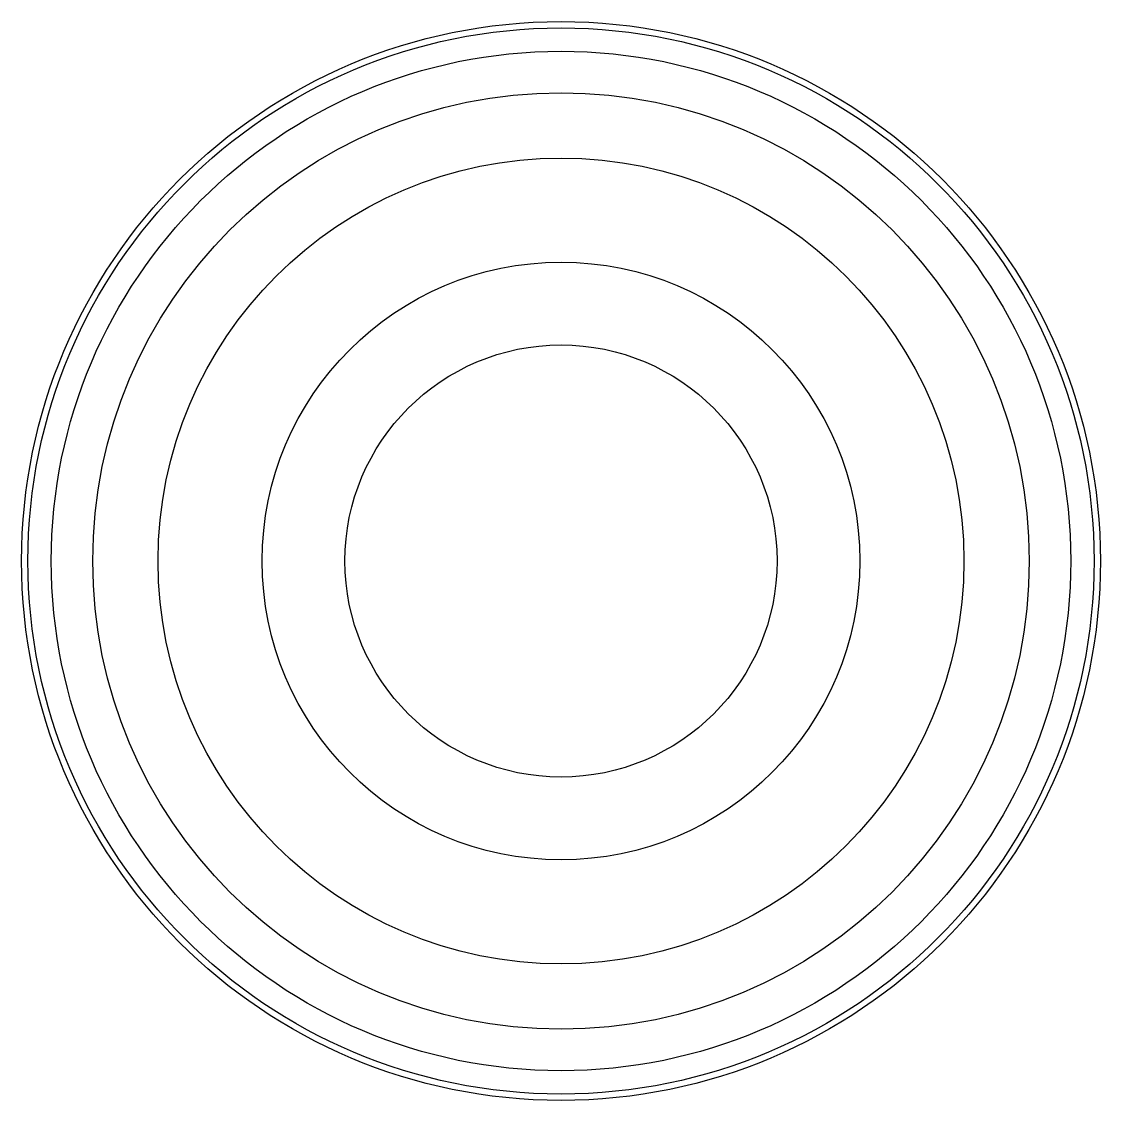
# Model space of a CAD drawing. Extents: x 441.8 to 501.6, y 158.1 to 218.
import ezdxf

# ---------------------------------------------------------------- set-up
doc = ezdxf.new("R2010")
doc.units = 13

msp = doc.modelspace()

# ---------------------------------------------------------------- linework, layer by layer
for centre, radius in [((471.712, 188.035, 8), 29.933), ((471.712, 188.035, 3), 29.933), ((471.712, 188.035), 29.933), ((471.712, 188.035, 10), 29.58), ((471.712, 188.035, 15), 28.284), ((471.712, 188.035, 20), 25.981), ((471.712, 188.035, 25), 22.361), ((471.712, 188.035, 30), 16.583), ((471.712, 188.035, 40), 11.99), ((471.712, 188.035, 35), 11.99)]:
    msp.add_circle(centre, radius)

doc.saveas('drawing.dxf')
